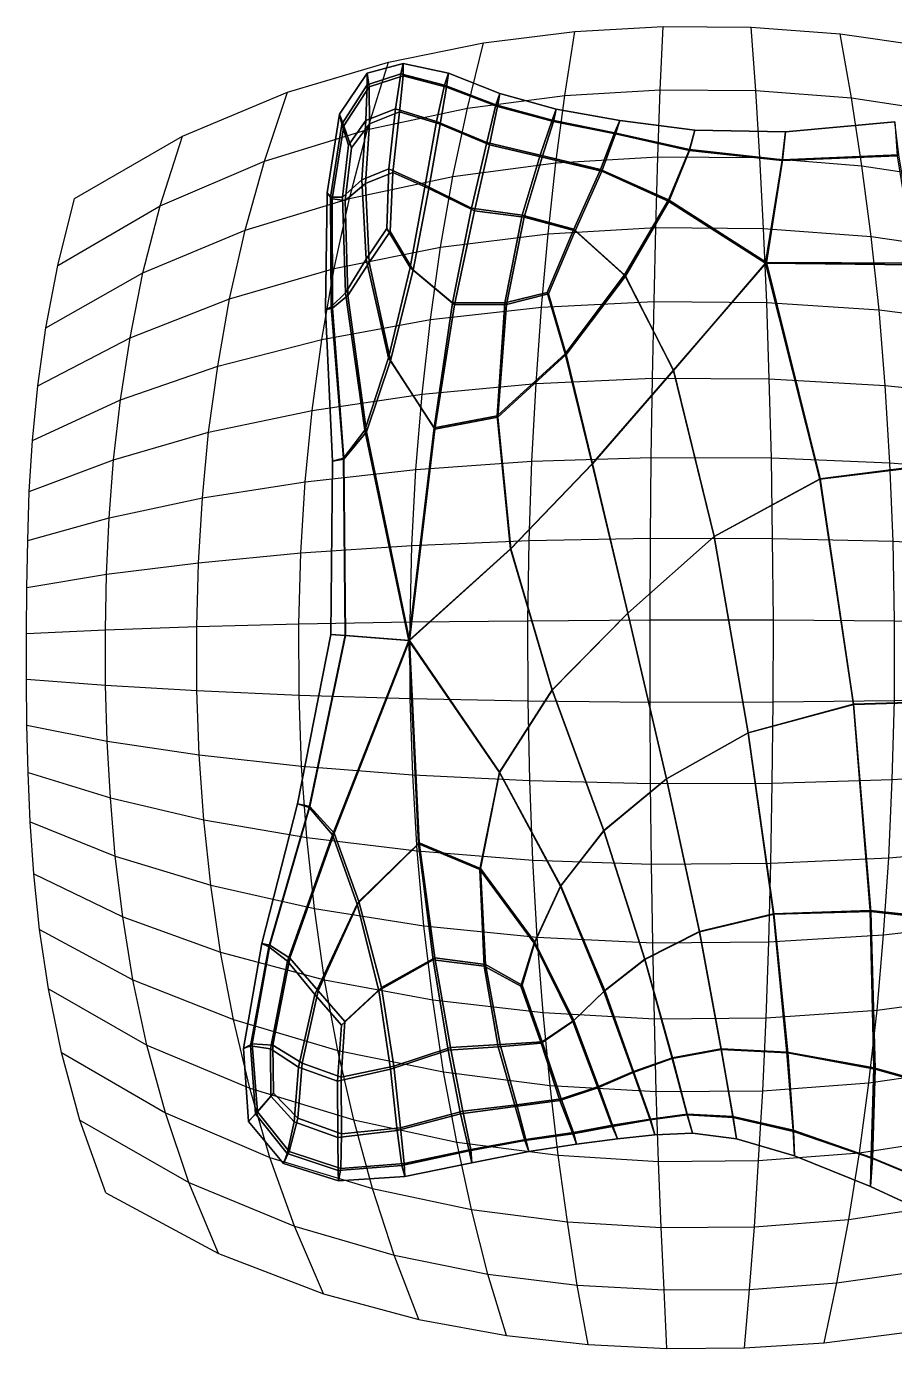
# Model space of a CAD drawing. Extents: x -16.3 to 18.4, y -17 to 15.2.
# Drawn here: x -16.27 to 4.83, y -16.98 to 15.17 of the extents above; entities that cross this region are included whole.
import ezdxf

# ---------------------------------------------------------------- set-up
doc = ezdxf.new("R2010")
doc.units = 0
doc.header["$MEASUREMENT"] = 0
doc.layers.add('Lines', color=7, linetype='CONTINUOUS')
doc.layers.add('Polylines', color=7, linetype='CONTINUOUS')

msp = doc.modelspace()

# ---------------------------------------------------------------- linework, layer by layer
at = {"layer": 'Lines', "color": 4}
for p, q in [((-2.94, 15.05, 12.68), (-0.79, 15.17, 12.78)), ((-0.86, 13.63, 13.85), (-0.79, 15.17, 12.78)), ((-0.79, 15.17, 12.78), (1.35, 15.15, 12.77)), ((1.35, 15.15, 12.77), (3.51, 14.99, 12.63)), ((1.46, 13.61, 13.83), (1.35, 15.15, 12.77)), ((-5.16, 14.77, 12.45), (-2.94, 15.05, 12.68)), ((-3.18, 13.49, 13.71), (-2.94, 15.05, 12.68)), ((3.51, 14.99, 12.63), (5.75, 14.67, 12.36)), ((3.79, 13.43, 13.65), (3.51, 14.99, 12.63)), ((-7.47, 14.3, 12.05), (-5.16, 14.77, 12.45)), ((-5.55, 13.18, 13.4), (-5.16, 14.77, 12.45)), ((-9.92, 13.57, 11.43), (-7.47, 14.3, 12.05)), ((-7.98, 12.66, 12.87), (-7.47, 14.3, 12.05)), ((-12.48, 12.5, 10.53), (-9.92, 13.57, 11.43)), ((-10.48, 11.89, 12.09), (-9.92, 13.57, 11.43)), ((-3.18, 13.49, 13.71), (-0.86, 13.63, 13.85)), ((-0.92, 12, 14.83), (-0.86, 13.63, 13.85)), ((-0.86, 13.63, 13.85), (1.46, 13.61, 13.83)), ((1.46, 13.61, 13.83), (3.79, 13.43, 13.65)), ((1.56, 11.98, 14.8), (1.46, 13.61, 13.83)), ((-5.55, 13.18, 13.4), (-3.18, 13.49, 13.71)), ((-3.4, 11.85, 14.65), (-3.18, 13.49, 13.71)), ((3.79, 13.43, 13.65), (6.18, 13.07, 13.28)), ((4.04, 11.78, 14.56), (3.79, 13.43, 13.65)), ((-7.98, 12.66, 12.87), (-5.55, 13.18, 13.4)), ((-5.9, 11.52, 14.24), (-5.55, 13.18, 13.4)), ((-10.48, 11.89, 12.09), (-7.98, 12.66, 12.87)), ((-8.42, 10.99, 13.58), (-7.98, 12.66, 12.87)), ((-15.1, 10.99, 9.26), (-12.48, 12.5, 10.53)), ((-13.02, 10.81, 10.99), (-12.48, 12.5, 10.53)), ((-3.4, 11.85, 14.65), (-0.92, 12, 14.83)), ((-0.97, 10.28, 15.7), (-0.92, 12, 14.83)), ((-0.92, 12, 14.83), (1.56, 11.98, 14.8)), ((1.56, 11.98, 14.8), (4.04, 11.78, 14.56)), ((1.65, 10.26, 15.66), (1.56, 11.98, 14.8)), ((-13.02, 10.81, 10.99), (-10.48, 11.89, 12.09)), ((-10.95, 10.22, 12.63), (-10.48, 11.89, 12.09)), ((-5.9, 11.52, 14.24), (-3.4, 11.85, 14.65)), ((-3.59, 10.13, 15.47), (-3.4, 11.85, 14.65)), ((4.04, 11.78, 14.56), (6.55, 11.4, 14.09)), ((4.27, 10.06, 15.36), (4.04, 11.78, 14.56)), ((-8.42, 10.99, 13.58), (-5.9, 11.52, 14.24)), ((-6.2, 9.8, 14.97), (-5.9, 11.52, 14.24)), ((-15.51, 9.36, 9.52), (-15.1, 10.99, 9.26)), ((-10.95, 10.22, 12.63), (-8.42, 10.99, 13.58)), ((-8.79, 9.28, 14.17), (-8.42, 10.99, 13.58)), ((-15.51, 9.36, 9.52), (-13.02, 10.81, 10.99)), ((-13.44, 9.18, 11.34), (-13.02, 10.81, 10.99)), ((-13.44, 9.18, 11.34), (-10.95, 10.22, 12.63)), ((-11.33, 8.55, 13.06), (-10.95, 10.22, 12.63)), ((-6.2, 9.8, 14.97), (-3.59, 10.13, 15.47)), ((-3.75, 8.34, 16.17), (-3.59, 10.13, 15.47)), ((-3.59, 10.13, 15.47), (-0.97, 10.28, 15.7)), ((-1.01, 8.48, 16.44), (-0.97, 10.28, 15.7)), ((-0.97, 10.28, 15.7), (1.65, 10.26, 15.66)), ((1.65, 10.26, 15.66), (4.27, 10.06, 15.36)), ((1.73, 8.46, 16.4), (1.65, 10.26, 15.66)), ((4.27, 10.06, 15.36), (6.88, 9.69, 14.79)), ((4.46, 8.28, 16.04), (4.27, 10.06, 15.36)), ((-8.79, 9.28, 14.17), (-6.2, 9.8, 14.97)), ((-6.45, 8.04, 15.57), (-6.2, 9.8, 14.97)), ((-15.8, 7.84, 9.7), (-15.51, 9.36, 9.52)), ((-15.8, 7.84, 9.7), (-13.44, 9.18, 11.34)), ((-13.75, 7.6, 11.61), (-13.44, 9.18, 11.34)), ((-11.33, 8.55, 13.06), (-8.79, 9.28, 14.17)), ((-9.09, 7.56, 14.65), (-8.79, 9.28, 14.17)), ((-13.75, 7.6, 11.61), (-11.33, 8.55, 13.06)), ((-11.62, 6.91, 13.4), (-11.33, 8.55, 13.06)), ((-3.75, 8.34, 16.17), (-1.01, 8.48, 16.44)), ((-1.05, 6.62, 17.05), (-1.01, 8.48, 16.44)), ((-1.01, 8.48, 16.44), (1.73, 8.46, 16.4)), ((1.73, 8.46, 16.4), (4.46, 8.28, 16.04)), ((1.79, 6.6, 17), (1.73, 8.46, 16.4)), ((-9.09, 7.56, 14.65), (-6.45, 8.04, 15.57)), ((-6.65, 6.23, 16.06), (-6.45, 8.04, 15.57)), ((-6.45, 8.04, 15.57), (-3.75, 8.34, 16.17)), ((-3.88, 6.49, 16.73), (-3.75, 8.34, 16.17)), ((4.46, 8.28, 16.04), (7.14, 7.93, 15.37)), ((4.61, 6.44, 16.59), (4.46, 8.28, 16.04)), ((-15.99, 6.43, 9.81), (-15.8, 7.84, 9.7)), ((-15.99, 6.43, 9.81), (-13.75, 7.6, 11.61)), ((-13.98, 6.09, 11.8), (-13.75, 7.6, 11.61)), ((-11.62, 6.91, 13.4), (-9.09, 7.56, 14.65)), ((-9.32, 5.83, 15.03), (-9.09, 7.56, 14.65)), ((-13.98, 6.09, 11.8), (-11.62, 6.91, 13.4)), ((-11.84, 5.3, 13.65), (-11.62, 6.91, 13.4)), ((-16.12, 5.1, 9.89), (-15.99, 6.43, 9.81)), ((-6.65, 6.23, 16.06), (-3.88, 6.49, 16.73)), ((-3.98, 4.6, 17.16), (-3.88, 6.49, 16.73)), ((-3.88, 6.49, 16.73), (-1.05, 6.62, 17.05)), ((-1.08, 4.69, 17.51), (-1.05, 6.62, 17.05)), ((-1.05, 6.62, 17.05), (1.79, 6.6, 17)), ((1.79, 6.6, 17), (4.61, 6.44, 16.59)), ((1.84, 4.68, 17.46), (1.79, 6.6, 17)), ((4.61, 6.44, 16.59), (7.36, 6.14, 15.82)), ((4.72, 4.56, 17.01), (4.61, 6.44, 16.59)), ((-9.32, 5.83, 15.03), (-6.65, 6.23, 16.06)), ((-6.8, 4.4, 16.42), (-6.65, 6.23, 16.06)), ((-16.12, 5.1, 9.89), (-13.98, 6.09, 11.8)), ((-14.15, 4.63, 11.94), (-13.98, 6.09, 11.8)), ((-11.84, 5.3, 13.65), (-9.32, 5.83, 15.03)), ((-9.49, 4.1, 15.3), (-9.32, 5.83, 15.03)), ((-14.15, 4.63, 11.94), (-11.84, 5.3, 13.65)), ((-11.99, 3.71, 13.83), (-11.84, 5.3, 13.65)), ((-16.2, 3.86, 9.94), (-16.12, 5.1, 9.89)), ((-16.2, 3.86, 9.94), (-14.15, 4.63, 11.94)), ((-14.26, 3.22, 12.03), (-14.15, 4.63, 11.94)), ((-6.8, 4.4, 16.42), (-3.98, 4.6, 17.16)), ((-4.05, 2.67, 17.44), (-3.98, 4.6, 17.16)), ((-3.98, 4.6, 17.16), (-1.08, 4.69, 17.51)), ((-1.1, 2.73, 17.81), (-1.08, 4.69, 17.51)), ((-1.08, 4.69, 17.51), (1.84, 4.68, 17.46)), ((1.84, 4.68, 17.46), (4.72, 4.56, 17.01)), ((1.87, 2.72, 17.76), (1.84, 4.68, 17.46)), ((4.72, 4.56, 17.01), (7.52, 4.33, 16.16)), ((4.8, 2.65, 17.28), (4.72, 4.56, 17.01)), ((-9.49, 4.1, 15.3), (-6.8, 4.4, 16.42)), ((-6.9, 2.55, 16.65), (-6.8, 4.4, 16.42)), ((-16.24, 2.67, 9.97), (-16.2, 3.86, 9.94)), ((-11.99, 3.71, 13.83), (-9.49, 4.1, 15.3)), ((-9.6, 2.37, 15.47), (-9.49, 4.1, 15.3)), ((-14.26, 3.22, 12.03), (-11.99, 3.71, 13.83)), ((-12.09, 2.13, 13.94), (-11.99, 3.71, 13.83)), ((-16.24, 2.67, 9.97), (-14.26, 3.22, 12.03)), ((-14.32, 1.85, 12.09), (-14.26, 3.22, 12.03)), ((-16.26, 1.53, 9.98), (-16.24, 2.67, 9.97)), ((-6.9, 2.55, 16.65), (-4.05, 2.67, 17.44)), ((-4.08, 0.72, 17.57), (-4.05, 2.67, 17.44)), ((-4.05, 2.67, 17.44), (-1.1, 2.73, 17.81)), ((-1.11, 0.74, 17.96), (-1.1, 2.73, 17.81)), ((-1.1, 2.73, 17.81), (1.87, 2.72, 17.76)), ((1.87, 2.72, 17.76), (4.8, 2.65, 17.28)), ((1.89, 0.74, 17.9), (1.87, 2.72, 17.76)), ((4.8, 2.65, 17.28), (7.62, 2.51, 16.38)), ((4.83, 0.72, 17.4), (4.8, 2.65, 17.28)), ((-12.09, 2.13, 13.94), (-9.6, 2.37, 15.47)), ((-9.65, 0.64, 15.56), (-9.6, 2.37, 15.47)), ((-9.6, 2.37, 15.47), (-6.9, 2.55, 16.65)), ((-6.94, 0.69, 16.76), (-6.9, 2.55, 16.65)), ((-14.32, 1.85, 12.09), (-12.09, 2.13, 13.94)), ((-12.13, 0.58, 13.99), (-12.09, 2.13, 13.94)), ((-16.26, 1.53, 9.98), (-14.32, 1.85, 12.09)), ((-14.35, 0.5, 12.11), (-14.32, 1.85, 12.09)), ((-16.27, 0.41, 9.99), (-16.26, 1.53, 9.98)), ((-9.65, 0.64, 15.56), (-6.94, 0.69, 16.76)), ((-6.94, 0.69, 16.76), (-4.08, 0.72, 17.57)), ((-6.94, -1.17, 16.75), (-6.94, 0.69, 16.76)), ((-4.08, 0.72, 17.57), (-1.11, 0.74, 17.96)), ((-4.07, -1.23, 17.56), (-4.08, 0.72, 17.57)), ((-1.11, 0.74, 17.96), (1.89, 0.74, 17.9)), ((-1.11, -1.26, 17.94), (-1.11, 0.74, 17.96)), ((1.88, -1.25, 17.88), (1.89, 0.74, 17.9)), ((1.89, 0.74, 17.9), (4.83, 0.72, 17.4)), ((4.83, 0.72, 17.4), (7.67, 0.68, 16.49)), ((4.83, -1.22, 17.39), (4.83, 0.72, 17.4)), ((-16.27, 0.41, 9.99), (-14.35, 0.5, 12.11)), ((-16.27, -0.7, 9.99), (-16.27, 0.41, 9.99)), ((-14.35, 0.5, 12.11), (-12.13, 0.58, 13.99)), ((-14.35, -0.85, 12.11), (-14.35, 0.5, 12.11)), ((-12.13, 0.58, 13.99), (-9.65, 0.64, 15.56)), ((-12.13, -0.98, 13.98), (-12.13, 0.58, 13.99)), ((-9.64, -1.09, 15.54), (-9.65, 0.64, 15.56)), ((-16.27, -0.7, 9.99), (-14.35, -0.85, 12.11)), ((-16.26, -1.82, 9.98), (-16.27, -0.7, 9.99)), ((-14.35, -0.85, 12.11), (-12.13, -0.98, 13.98)), ((-14.31, -2.21, 12.08), (-14.35, -0.85, 12.11)), ((-12.13, -0.98, 13.98), (-9.64, -1.09, 15.54)), ((-12.07, -2.54, 13.91), (-12.13, -0.98, 13.98)), ((-9.64, -1.09, 15.54), (-6.94, -1.17, 16.75)), ((-9.58, -2.82, 15.44), (-9.64, -1.09, 15.54)), ((-6.94, -1.17, 16.75), (-4.07, -1.23, 17.56)), ((-6.88, -3.03, 16.61), (-6.94, -1.17, 16.75)), ((-4.07, -1.23, 17.56), (-1.11, -1.26, 17.94)), ((-4.03, -3.17, 17.38), (-4.07, -1.23, 17.56)), ((-1.11, -1.26, 17.94), (1.88, -1.25, 17.88)), ((-1.1, -3.24, 17.75), (-1.11, -1.26, 17.94)), ((1.86, -3.23, 17.7), (1.88, -1.25, 17.88)), ((1.88, -1.25, 17.88), (4.83, -1.22, 17.39)), ((4.78, -3.14, 17.22), (4.83, -1.22, 17.39)), ((4.83, -1.22, 17.39), (7.66, -1.15, 16.47)), ((-16.26, -1.82, 9.98), (-14.31, -2.21, 12.08)), ((-16.23, -2.97, 9.96), (-16.26, -1.82, 9.98)), ((-14.31, -2.21, 12.08), (-12.07, -2.54, 13.91)), ((-14.23, -3.59, 12.01), (-14.31, -2.21, 12.08)), ((-12.07, -2.54, 13.91), (-9.58, -2.82, 15.44)), ((-11.96, -4.12, 13.79), (-12.07, -2.54, 13.91)), ((-9.58, -2.82, 15.44), (-6.88, -3.03, 16.61)), ((-9.45, -4.55, 15.24), (-9.58, -2.82, 15.44)), ((-16.23, -2.97, 9.96), (-14.23, -3.59, 12.01)), ((-16.18, -4.17, 9.93), (-16.23, -2.97, 9.96)), ((-6.88, -3.03, 16.61), (-4.03, -3.17, 17.38)), ((-6.77, -4.88, 16.34), (-6.88, -3.03, 16.61)), ((-4.03, -3.17, 17.38), (-1.1, -3.24, 17.75)), ((-3.96, -5.1, 17.06), (-4.03, -3.17, 17.38)), ((1.86, -3.23, 17.7), (4.78, -3.14, 17.22)), ((4.7, -5.05, 16.91), (4.78, -3.14, 17.22)), ((4.78, -3.14, 17.22), (7.6, -2.98, 16.34)), ((-1.1, -3.24, 17.75), (1.86, -3.23, 17.7)), ((-1.07, -5.2, 17.4), (-1.1, -3.24, 17.75)), ((1.83, -5.18, 17.35), (1.86, -3.23, 17.7)), ((-14.23, -3.59, 12.01), (-11.96, -4.12, 13.79)), ((-14.11, -5.01, 11.91), (-14.23, -3.59, 12.01)), ((-16.18, -4.17, 9.93), (-14.11, -5.01, 11.91)), ((-16.09, -5.44, 9.87), (-16.18, -4.17, 9.93)), ((-11.96, -4.12, 13.79), (-9.45, -4.55, 15.24)), ((-11.79, -5.71, 13.59), (-11.96, -4.12, 13.79)), ((-9.45, -4.55, 15.24), (-6.77, -4.88, 16.34)), ((-9.27, -6.28, 14.94), (-9.45, -4.55, 15.24)), ((4.7, -5.05, 16.91), (7.48, -4.8, 16.09)), ((-14.11, -5.01, 11.91), (-11.79, -5.71, 13.59)), ((-13.93, -6.48, 11.76), (-14.11, -5.01, 11.91)), ((-6.77, -4.88, 16.34), (-3.96, -5.1, 17.06)), ((-6.61, -6.7, 15.94), (-6.77, -4.88, 16.34)), ((-3.96, -5.1, 17.06), (-1.07, -5.2, 17.4)), ((-3.85, -6.98, 16.6), (-3.96, -5.1, 17.06)), ((1.83, -5.18, 17.35), (4.7, -5.05, 16.91)), ((4.57, -6.92, 16.46), (4.7, -5.05, 16.91)), ((-16.09, -5.44, 9.87), (-13.93, -6.48, 11.76)), ((-15.95, -6.79, 9.79), (-16.09, -5.44, 9.87)), ((-1.07, -5.2, 17.4), (1.83, -5.18, 17.35)), ((-1.04, -7.11, 16.9), (-1.07, -5.2, 17.4)), ((1.78, -7.09, 16.86), (1.83, -5.18, 17.35)), ((-11.79, -5.71, 13.59), (-9.27, -6.28, 14.94)), ((-11.55, -7.34, 13.32), (-11.79, -5.71, 13.59)), ((-9.27, -6.28, 14.94), (-6.61, -6.7, 15.94)), ((-9.02, -8.01, 14.54), (-9.27, -6.28, 14.94)), ((-13.93, -6.48, 11.76), (-11.55, -7.34, 13.32)), ((-13.68, -8.01, 11.55), (-13.93, -6.48, 11.76)), ((-6.61, -6.7, 15.94), (-3.85, -6.98, 16.6)), ((-6.39, -8.5, 15.43), (-6.61, -6.7, 15.94)), ((4.57, -6.92, 16.46), (7.31, -6.61, 15.72)), ((-15.95, -6.79, 9.79), (-13.68, -8.01, 11.55)), ((-15.73, -8.23, 9.66), (-15.95, -6.79, 9.79)), ((-3.85, -6.98, 16.6), (-1.04, -7.11, 16.9)), ((-3.71, -8.81, 16), (-3.85, -6.98, 16.6)), ((1.78, -7.09, 16.86), (4.57, -6.92, 16.46)), ((4.41, -8.75, 15.88), (4.57, -6.92, 16.46)), ((-11.55, -7.34, 13.32), (-9.02, -8.01, 14.54)), ((-11.24, -8.98, 12.95), (-11.55, -7.34, 13.32)), ((-1.04, -7.11, 16.9), (1.78, -7.09, 16.86)), ((-1, -8.96, 16.26), (-1.04, -7.11, 16.9)), ((1.71, -8.94, 16.22), (1.78, -7.09, 16.86)), ((-13.68, -8.01, 11.55), (-11.24, -8.98, 12.95)), ((-13.34, -9.6, 11.26), (-13.68, -8.01, 11.55)), ((-9.02, -8.01, 14.54), (-6.39, -8.5, 15.43)), ((-8.7, -9.73, 14.03), (-9.02, -8.01, 14.54)), ((-15.73, -8.23, 9.66), (-13.34, -9.6, 11.26)), ((-15.42, -9.78, 9.46), (-15.73, -8.23, 9.66)), ((-6.39, -8.5, 15.43), (-3.71, -8.81, 16)), ((-6.13, -10.25, 14.79), (-6.39, -8.5, 15.43)), ((4.41, -8.75, 15.88), (7.08, -8.39, 15.23)), ((-11.24, -8.98, 12.95), (-8.7, -9.73, 14.03)), ((-10.84, -10.65, 12.5), (-11.24, -8.98, 12.95)), ((-3.71, -8.81, 16), (-1, -8.96, 16.26)), ((-3.54, -10.58, 15.26), (-3.71, -8.81, 16)), ((-1, -8.96, 16.26), (1.71, -8.94, 16.22)), ((-0.96, -10.73, 15.48), (-1, -8.96, 16.26)), ((1.63, -10.71, 15.45), (1.71, -8.94, 16.22)), ((1.71, -8.94, 16.22), (4.41, -8.75, 15.88)), ((4.21, -10.52, 15.17), (4.41, -8.75, 15.88)), ((-13.34, -9.6, 11.26), (-10.84, -10.65, 12.5)), ((-12.89, -11.25, 10.88), (-13.34, -9.6, 11.26)), ((-15.42, -9.78, 9.46), (-12.89, -11.25, 10.88)), ((-14.97, -11.43, 9.18), (-15.42, -9.78, 9.46)), ((-8.7, -9.73, 14.03), (-6.13, -10.25, 14.79)), ((-8.31, -11.42, 13.4), (-8.7, -9.73, 14.03)), ((-6.13, -10.25, 14.79), (-3.54, -10.58, 15.26)), ((-5.81, -11.96, 14.03), (-6.13, -10.25, 14.79)), ((4.21, -10.52, 15.17), (6.8, -10.14, 14.62)), ((-3.54, -10.58, 15.26), (-0.96, -10.73, 15.48)), ((-3.34, -12.28, 14.41), (-3.54, -10.58, 15.26)), ((1.63, -10.71, 15.45), (4.21, -10.52, 15.17)), ((3.98, -12.22, 14.33), (4.21, -10.52, 15.17)), ((-10.84, -10.65, 12.5), (-8.31, -11.42, 13.4)), ((-10.35, -12.33, 11.93), (-10.84, -10.65, 12.5)), ((-0.96, -10.73, 15.48), (1.63, -10.71, 15.45)), ((-0.9, -12.43, 14.59), (-0.96, -10.73, 15.48)), ((1.53, -12.41, 14.56), (1.63, -10.71, 15.45)), ((-12.89, -11.25, 10.88), (-10.35, -12.33, 11.93)), ((-12.32, -12.94, 10.4), (-12.89, -11.25, 10.88)), ((-14.97, -11.43, 9.18), (-12.32, -12.94, 10.4)), ((-14.34, -13.19, 8.8), (-14.97, -11.43, 9.18)), ((-8.31, -11.42, 13.4), (-5.81, -11.96, 14.03)), ((-7.86, -13.09, 12.67), (-8.31, -11.42, 13.4)), ((3.98, -12.22, 14.33), (6.46, -11.84, 13.89)), ((-5.81, -11.96, 14.03), (-3.34, -12.28, 14.41)), ((-5.45, -13.6, 13.16), (-5.81, -11.96, 14.03)), ((-10.35, -12.33, 11.93), (-7.86, -13.09, 12.67)), ((-9.75, -14, 11.24), (-10.35, -12.33, 11.93)), ((-3.34, -12.28, 14.41), (-0.9, -12.43, 14.59)), ((-3.12, -13.9, 13.45), (-3.34, -12.28, 14.41)), ((-0.9, -12.43, 14.59), (1.53, -12.41, 14.56)), ((-0.84, -14.04, 13.58), (-0.9, -12.43, 14.59)), ((1.43, -14.02, 13.57), (1.53, -12.41, 14.56)), ((1.53, -12.41, 14.56), (3.98, -12.22, 14.33)), ((3.72, -13.84, 13.39), (3.98, -12.22, 14.33)), ((-12.32, -12.94, 10.4), (-9.75, -14, 11.24)), ((-11.6, -14.67, 9.79), (-12.32, -12.94, 10.4)), ((-7.86, -13.09, 12.67), (-5.45, -13.6, 13.16)), ((-7.33, -14.71, 11.82), (-7.86, -13.09, 12.67)), ((-14.34, -13.19, 8.8), (-11.6, -14.67, 9.79)), ((3.72, -13.84, 13.39), (6.07, -13.49, 13.05)), ((-5.45, -13.6, 13.16), (-3.12, -13.9, 13.45)), ((-5.05, -15.17, 12.18), (-5.45, -13.6, 13.16)), ((-9.75, -14, 11.24), (-7.33, -14.71, 11.82)), ((-9.05, -15.65, 10.44), (-9.75, -14, 11.24)), ((-3.12, -13.9, 13.45), (-0.84, -14.04, 13.58)), ((-2.88, -15.44, 12.4), (-3.12, -13.9, 13.45)), ((-0.84, -14.04, 13.58), (1.43, -14.02, 13.57)), ((-0.77, -15.55, 12.49), (-0.84, -14.04, 13.58)), ((1.31, -15.54, 12.48), (1.43, -14.02, 13.57)), ((1.43, -14.02, 13.57), (3.72, -13.84, 13.39)), ((3.43, -15.38, 12.36), (3.72, -13.84, 13.39)), ((-11.6, -14.67, 9.79), (-9.05, -15.65, 10.44)), ((-7.33, -14.71, 11.82), (-5.05, -15.17, 12.18)), ((-6.73, -16.27, 10.86), (-7.33, -14.71, 11.82)), ((3.43, -15.38, 12.36), (5.63, -15.07, 12.11)), ((-5.05, -15.17, 12.18), (-2.88, -15.44, 12.4)), ((-4.6, -16.66, 11.11), (-5.05, -15.17, 12.18)), ((1.31, -15.54, 12.48), (3.43, -15.38, 12.36)), ((3.12, -16.84, 11.23), (3.43, -15.38, 12.36)), ((-9.05, -15.65, 10.44), (-6.73, -16.27, 10.86)), ((-2.88, -15.44, 12.4), (-0.77, -15.55, 12.49)), ((-2.61, -16.88, 11.26), (-2.88, -15.44, 12.4)), ((-0.77, -15.55, 12.49), (1.31, -15.54, 12.48)), ((-0.7, -16.98, 11.32), (-0.77, -15.55, 12.49)), ((1.19, -16.96, 11.31), (1.31, -15.54, 12.48)), ((-6.73, -16.27, 10.86), (-4.6, -16.66, 11.11)), ((-4.6, -16.66, 11.11), (-2.61, -16.88, 11.26)), ((3.12, -16.84, 11.23), (5.14, -16.58, 11.06)), ((-2.61, -16.88, 11.26), (-0.7, -16.98, 11.32)), ((-0.7, -16.98, 11.32), (1.19, -16.96, 11.31)), ((1.19, -16.96, 11.31), (3.12, -16.84, 11.23))]:
    msp.add_line(p, q, dxfattribs=at)
at = {"layer": 'Polylines'}
for points in [[(-7.94, 13.7), (-7.99, 14.03), (-7.11, 14.27), (-7.11, 13.97)], [(-7.99, 13.75), (-7.17, 14.02), (-7.11, 14.27), (-7.99, 14.03)], [(-6.11, 13.74), (-6.01, 14.03), (-7.11, 14.27), (-7.17, 14.02)], [(-6.06, 13.69), (-7.11, 13.97), (-7.11, 14.27), (-6.01, 14.03)], [(-8.55, 12.75), (-8.66, 13.04), (-7.99, 14.03), (-7.94, 13.7)], [(-8.6, 12.79), (-7.99, 13.75), (-7.99, 14.03), (-8.66, 13.04)], [(-8.02, 12.88), (-7.3, 13.17), (-7.17, 14.02), (-7.99, 13.75)], [(-7.93, 12.8), (-7.94, 13.7), (-7.11, 13.97), (-7.2, 13.09)], [(-6.3, 12.86), (-6.11, 13.74), (-7.17, 14.02), (-7.3, 13.17)], [(-6.21, 12.79), (-7.2, 13.09), (-7.11, 13.97), (-6.06, 13.69)], [(-4.86, 13.26), (-4.76, 13.54), (-6.01, 14.03), (-6.11, 13.74)], [(-4.82, 13.22), (-6.06, 13.69), (-6.01, 14.03), (-4.76, 13.54)], [(-8.44, 12.28), (-8.02, 12.88), (-7.99, 13.75), (-8.6, 12.79)], [(-8.37, 12.22), (-8.55, 12.75), (-7.94, 13.7), (-7.93, 12.8)], [(-5.08, 12.35), (-4.86, 13.26), (-6.11, 13.74), (-6.3, 12.86)], [(-5.01, 12.29), (-6.21, 12.79), (-6.06, 13.69), (-4.82, 13.22)], [(-4.86, 13.26), (-3.49, 12.89), (-3.39, 13.16), (-4.76, 13.54)], [(-4.82, 13.22), (-4.76, 13.54), (-3.39, 13.16), (-3.46, 12.86)], [(-5.08, 12.35), (-3.78, 12.04), (-3.49, 12.89), (-4.86, 13.26)], [(-5.01, 12.29), (-4.82, 13.22), (-3.46, 12.86), (-3.73, 11.99)], [(-8.55, 12.75), (-8.84, 10.98), (-8.96, 11.12), (-8.66, 13.04)], [(-8.6, 12.79), (-8.66, 13.04), (-8.96, 11.12), (-8.88, 11.02)], [(-8.44, 12.28), (-8.59, 11.02), (-8.12, 11.44), (-8.02, 12.88)], [(-8.02, 12.88), (-8.12, 11.44), (-7.46, 11.71), (-7.3, 13.17)], [(-7.93, 12.8), (-7.2, 13.09), (-7.36, 11.62), (-8.03, 11.35)], [(-6.3, 12.86), (-7.3, 13.17), (-7.46, 11.71), (-6.58, 11.31)], [(-6.21, 12.79), (-6.49, 11.23), (-7.36, 11.62), (-7.2, 13.09)], [(-5.08, 12.35), (-6.3, 12.86), (-6.58, 11.31), (-5.45, 10.75)], [(-3.78, 12.04), (-2.31, 11.69), (-1.97, 12.58), (-3.49, 12.89)], [(-3.73, 11.99), (-3.46, 12.86), (-1.95, 12.56), (-2.28, 11.65)], [(-3.49, 12.89), (-1.97, 12.58), (-1.84, 12.88), (-3.39, 13.16)], [(-3.46, 12.86), (-3.39, 13.16), (-1.84, 12.88), (-1.95, 12.56)], [(-0.15, 12.18), (-0.02, 12.65), (-1.84, 12.88), (-1.97, 12.58)], [(-0.15, 12.15), (-1.95, 12.56), (-1.84, 12.88), (-0.02, 12.65)], [(-8.44, 12.28), (-8.6, 12.79), (-8.88, 11.02), (-8.59, 11.02)], [(-8.37, 12.22), (-8.52, 10.94), (-8.84, 10.98), (-8.55, 12.75)], [(-8.37, 12.22), (-7.93, 12.8), (-8.03, 11.35), (-8.52, 10.94)], [(-5.01, 12.29), (-5.38, 10.69), (-6.49, 11.23), (-6.21, 12.79)], [(-0.66, 10.95), (-0.15, 12.18), (-1.97, 12.58), (-2.31, 11.69)], [(-0.65, 10.91), (-2.28, 11.65), (-1.95, 12.56), (-0.15, 12.15)], [(2.1, 11.91), (-0.15, 12.15), (-0.02, 12.65), (2.18, 12.61)], [(2.11, 11.93), (2.18, 12.61), (-0.02, 12.65), (-0.15, 12.18)], [(2.1, 11.91), (2.18, 12.61), (4.84, 12.85), (4.9, 12.02)], [(2.11, 11.93), (4.94, 12.05), (4.84, 12.85), (2.18, 12.61)], [(-5.08, 12.35), (-5.45, 10.75), (-4.22, 10.58), (-3.78, 12.04)], [(-5.01, 12.29), (-3.73, 11.99), (-4.17, 10.53), (-5.38, 10.69)], [(-3.78, 12.04), (-4.22, 10.58), (-2.96, 10.24), (-2.31, 11.69)], [(-3.73, 11.99), (-2.28, 11.65), (-2.93, 10.2), (-4.17, 10.53)], [(1.72, 9.43), (2.11, 11.93), (-0.15, 12.18), (-0.66, 10.95)], [(1.7, 9.41), (-0.65, 10.91), (-0.15, 12.15), (2.1, 11.91)], [(1.7, 9.41), (2.1, 11.91), (4.9, 12.02), (5.33, 9.37)], [(1.72, 9.43), (5.37, 9.41), (4.94, 12.05), (2.11, 11.93)], [(-8.12, 11.44), (-8.01, 9.51), (-7.51, 10.26), (-7.46, 11.71)], [(-8.03, 11.35), (-7.36, 11.62), (-7.43, 10.18), (-7.94, 9.43)], [(-6.58, 11.31), (-7.46, 11.71), (-7.51, 10.26), (-6.94, 9.31)], [(-6.49, 11.23), (-6.87, 9.24), (-7.43, 10.18), (-7.36, 11.62)], [(-0.66, 10.95), (-2.31, 11.69), (-2.96, 10.24), (-1.73, 9.13)], [(-0.65, 10.91), (-1.71, 9.1), (-2.93, 10.2), (-2.28, 11.65)], [(-8.59, 11.02), (-8.51, 8.69), (-8.01, 9.51), (-8.12, 11.44)], [(-8.52, 10.94), (-8.03, 11.35), (-7.94, 9.43), (-8.46, 8.63)], [(-5.45, 10.75), (-6.58, 11.31), (-6.94, 9.31), (-5.91, 8.45)], [(-8.84, 10.98), (-8.83, 8.32), (-9, 8.28), (-8.96, 11.12)], [(-8.88, 11.02), (-8.96, 11.12), (-9, 8.28), (-8.86, 8.35)], [(-8.59, 11.02), (-8.88, 11.02), (-8.86, 8.35), (-8.51, 8.69)], [(-8.52, 10.94), (-8.46, 8.63), (-8.83, 8.32), (-8.84, 10.98)], [(-5.38, 10.69), (-5.86, 8.4), (-6.87, 9.24), (-6.49, 11.23)], [(1.72, 9.43), (-0.66, 10.95), (-1.73, 9.13), (-0.54, 6.81)], [(-5.45, 10.75), (-5.91, 8.45), (-4.64, 8.45), (-4.22, 10.58)], [(-5.38, 10.69), (-4.17, 10.53), (-4.6, 8.41), (-5.86, 8.4)], [(1.7, 9.41), (-0.54, 6.8), (-1.71, 9.1), (-0.65, 10.91)], [(-4.22, 10.58), (-4.64, 8.45), (-3.61, 8.7), (-2.96, 10.24)], [(-4.17, 10.53), (-2.93, 10.2), (-3.58, 8.67), (-4.6, 8.41)], [(-7.47, 7.11), (-6.94, 9.31), (-7.51, 10.26), (-8.01, 9.51)], [(-7.42, 7.05), (-7.94, 9.43), (-7.43, 10.18), (-6.87, 9.24)], [(-1.73, 9.13), (-2.96, 10.24), (-3.61, 8.7), (-3.17, 7.21)], [(-1.71, 9.1), (-3.15, 7.19), (-3.58, 8.67), (-2.93, 10.2)], [(-8.04, 5.35), (-7.47, 7.11), (-8.01, 9.51), (-8.51, 8.69)], [(-8, 5.31), (-8.46, 8.63), (-7.94, 9.43), (-7.42, 7.05)], [(1.72, 9.43), (-0.54, 6.81), (0.45, 2.77), (3.03, 4.17)], [(1.7, 9.41), (3.02, 4.16), (0.45, 2.77), (-0.54, 6.8)], [(1.7, 9.41), (5.33, 9.37), (6.25, 4.56), (3.02, 4.16)], [(1.72, 9.43), (3.03, 4.17), (6.28, 4.58), (5.37, 9.41)], [(-6.36, 5.41), (-5.91, 8.45), (-6.94, 9.31), (-7.47, 7.11)], [(-6.34, 5.38), (-7.42, 7.05), (-6.87, 9.24), (-5.86, 8.4)], [(-0.54, 6.81), (-1.73, 9.13), (-3.17, 7.21), (-2.52, 4.53)], [(-0.54, 6.8), (-2.51, 4.53), (-3.15, 7.19), (-1.71, 9.1)], [(-8.04, 5.35), (-8.51, 8.69), (-8.86, 8.35), (-8.56, 4.67)], [(-4.83, 5.7), (-3.17, 7.21), (-3.61, 8.7), (-4.64, 8.45)], [(-8, 5.31), (-8.55, 4.65), (-8.83, 8.32), (-8.46, 8.63)], [(-6.36, 5.41), (-4.83, 5.7), (-4.64, 8.45), (-5.91, 8.45)], [(-6.34, 5.38), (-5.86, 8.4), (-4.6, 8.41), (-4.81, 5.67)], [(-4.81, 5.67), (-4.6, 8.41), (-3.58, 8.67), (-3.15, 7.19)], [(-8.56, 4.67), (-8.86, 8.35), (-9, 8.28), (-8.83, 4.6)], [(-8.55, 4.65), (-8.83, 4.6), (-9, 8.28), (-8.83, 8.32)], [(-6.97, 0.24), (-6.36, 5.41), (-7.47, 7.11), (-8.04, 5.35)], [(-4.5, 2.47), (-2.52, 4.53), (-3.17, 7.21), (-4.83, 5.7)], [(-4.49, 2.47), (-4.81, 5.67), (-3.15, 7.19), (-2.51, 4.53)], [(-6.96, 0.24), (-8, 5.31), (-7.42, 7.05), (-6.34, 5.38)], [(-0.54, 6.81), (-2.52, 4.53), (-1.65, 0.9), (0.45, 2.77)], [(-0.54, 6.8), (0.45, 2.77), (-1.65, 0.9), (-2.51, 4.53)], [(-6.97, 0.24), (-4.5, 2.47), (-4.83, 5.7), (-6.36, 5.41)], [(-6.96, 0.24), (-6.34, 5.38), (-4.81, 5.67), (-4.49, 2.47)], [(-6.97, 0.24), (-8.04, 5.35), (-8.56, 4.67), (-8.52, 0.36)], [(-6.96, 0.24), (-8.51, 0.36), (-8.55, 4.65), (-8, 5.31)], [(-8.52, 0.36), (-8.56, 4.67), (-8.83, 4.6), (-8.87, 0.38)], [(-8.51, 0.36), (-8.87, 0.38), (-8.83, 4.6), (-8.55, 4.65)], [(-4.5, 2.47), (-3.49, -0.97), (-1.65, 0.9), (-2.52, 4.53)], [(-4.49, 2.47), (-2.51, 4.53), (-1.65, 0.9), (-3.49, -0.96)], [(3.02, 4.16), (6.25, 4.56), (7.03, -1.21), (3.84, -1.31)], [(3.03, 4.17), (3.84, -1.32), (7.05, -1.22), (6.28, 4.58)], [(3.03, 4.17), (0.45, 2.77), (1.28, -2.01), (3.84, -1.32)], [(3.02, 4.16), (3.84, -1.31), (1.28, -2.01), (0.45, 2.77)], [(0.45, 2.77), (-1.65, 0.9), (-0.71, -3.13), (1.28, -2.01)], [(0.45, 2.77), (1.28, -2.01), (-0.71, -3.13), (-1.65, 0.9)], [(-6.97, 0.24), (-4.77, -2.97), (-3.49, -0.97), (-4.5, 2.47)], [(-6.96, 0.24), (-4.49, 2.47), (-3.49, -0.96), (-4.77, -2.96)], [(-3.49, -0.97), (-2.23, -4.39), (-0.71, -3.13), (-1.65, 0.9)], [(-3.49, -0.96), (-1.65, 0.9), (-0.71, -3.13), (-2.23, -4.38)], [(-8.51, 0.36), (-9.38, -3.8), (-9.68, -3.73), (-8.87, 0.38)], [(-8.52, 0.36), (-8.87, 0.38), (-9.68, -3.73), (-9.4, -3.82)], [(-6.97, 0.24), (-8.52, 0.36), (-9.4, -3.82), (-8.83, -4.49)], [(-6.96, 0.24), (-8.79, -4.45), (-9.38, -3.8), (-8.51, 0.36)], [(-6.97, 0.24), (-8.83, -4.49), (-8.23, -6.17), (-6.74, -4.71)], [(-6.96, 0.24), (-6.72, -4.68), (-8.19, -6.11), (-8.79, -4.45)], [(-6.97, 0.24), (-6.74, -4.71), (-5.25, -5.33), (-4.77, -2.97)], [(-6.96, 0.24), (-4.77, -2.96), (-5.23, -5.31), (-6.72, -4.68)], [(-4.77, -2.96), (-3.49, -0.96), (-2.23, -4.38), (-3.28, -5.73)], [(-4.77, -2.97), (-3.29, -5.74), (-2.23, -4.39), (-3.49, -0.97)], [(4.24, -6.33), (3.84, -1.31), (7.03, -1.21), (7.2, -6.64)], [(4.26, -6.35), (7.24, -6.69), (7.05, -1.22), (3.84, -1.32)], [(4.24, -6.33), (1.89, -6.41), (1.28, -2.01), (3.84, -1.31)], [(4.26, -6.35), (3.84, -1.32), (1.28, -2.01), (1.9, -6.42)], [(1.9, -6.42), (1.28, -2.01), (-0.71, -3.13), (0.09, -6.85)], [(1.89, -6.41), (0.09, -6.84), (-0.71, -3.13), (1.28, -2.01)], [(-4.77, -2.97), (-5.25, -5.33), (-3.93, -7.12), (-3.29, -5.74)], [(-4.77, -2.96), (-3.28, -5.73), (-3.91, -7.1), (-5.23, -5.31)], [(-1.24, -7.52), (0.09, -6.85), (-0.71, -3.13), (-2.23, -4.39)], [(-1.24, -7.51), (-2.23, -4.38), (-0.71, -3.13), (0.09, -6.84)], [(-9.38, -3.8), (-10.35, -7.17), (-10.55, -7.13), (-9.68, -3.73)], [(-9.4, -3.82), (-9.68, -3.73), (-10.55, -7.13), (-10.38, -7.21)], [(-8.83, -4.49), (-9.4, -3.82), (-10.38, -7.21), (-9.92, -7.56)], [(-8.79, -4.45), (-9.87, -7.49), (-10.35, -7.17), (-9.38, -3.8)], [(-8.83, -4.49), (-9.92, -7.56), (-9.26, -8.37), (-8.23, -6.17)], [(-8.79, -4.45), (-8.19, -6.11), (-9.18, -8.28), (-9.87, -7.49)], [(-2.23, -8.3), (-1.24, -7.52), (-2.23, -4.39), (-3.29, -5.74)], [(-2.21, -8.27), (-3.28, -5.73), (-2.23, -4.38), (-1.24, -7.51)], [(-6.74, -4.71), (-8.23, -6.17), (-7.7, -8.27), (-6.38, -7.53)], [(-6.72, -4.68), (-6.34, -7.48), (-7.64, -8.2), (-8.19, -6.11)], [(-6.74, -4.71), (-6.38, -7.53), (-5.14, -7.68), (-5.25, -5.33)], [(-6.72, -4.68), (-5.23, -5.31), (-5.11, -7.64), (-6.34, -7.48)], [(-5.25, -5.33), (-5.14, -7.68), (-4.25, -8.17), (-3.93, -7.12)], [(-5.23, -5.31), (-3.91, -7.1), (-4.22, -8.14), (-5.11, -7.64)], [(-2.23, -8.3), (-3.29, -5.74), (-3.93, -7.12), (-2.99, -9.03)], [(-2.21, -8.27), (-2.96, -9), (-3.91, -7.1), (-3.28, -5.73)], [(-8.23, -6.17), (-9.26, -8.37), (-8.61, -9.12), (-7.7, -8.27)], [(-8.19, -6.11), (-7.64, -8.2), (-8.53, -9.03), (-9.18, -8.28)], [(2.22, -9.77), (0.62, -9.69), (0.09, -6.84), (1.89, -6.41)], [(2.24, -9.79), (1.9, -6.42), (0.09, -6.85), (0.62, -9.71)], [(4.33, -10.15), (2.22, -9.77), (1.89, -6.41), (4.24, -6.33)], [(4.36, -10.19), (4.26, -6.35), (1.9, -6.42), (2.24, -9.79)], [(4.33, -10.15), (4.24, -6.33), (7.2, -6.64), (6.96, -10.88)], [(4.36, -10.19), (7.03, -10.94), (7.24, -6.69), (4.26, -6.35)], [(-0.56, -9.91), (-1.24, -7.51), (0.09, -6.84), (0.62, -9.69)], [(-0.57, -9.93), (0.62, -9.71), (0.09, -6.85), (-1.24, -7.52)], [(-10.78, -9.57), (-10.99, -9.68), (-10.55, -7.13), (-10.35, -7.17)], [(-10.82, -9.62), (-10.38, -7.21), (-10.55, -7.13), (-10.99, -9.68)], [(-10.34, -9.69), (-9.92, -7.56), (-10.38, -7.21), (-10.82, -9.62)], [(-10.28, -9.6), (-10.78, -9.57), (-10.35, -7.17), (-9.87, -7.49)], [(-2.99, -9.03), (-3.93, -7.12), (-4.25, -8.17), (-3.76, -9.55)], [(-2.96, -9), (-3.73, -9.52), (-4.22, -8.14), (-3.91, -7.1)], [(-10.34, -9.69), (-9.66, -10.14), (-9.26, -8.37), (-9.92, -7.56)], [(-10.28, -9.6), (-9.87, -7.49), (-9.18, -8.28), (-9.57, -10.04)], [(-6.02, -9.72), (-6.38, -7.53), (-7.7, -8.27), (-7.42, -10.19)], [(-5.96, -9.66), (-7.34, -10.11), (-7.64, -8.2), (-6.34, -7.48)], [(-6.02, -9.72), (-4.8, -9.64), (-5.14, -7.68), (-6.38, -7.53)], [(-5.96, -9.66), (-6.34, -7.48), (-5.11, -7.64), (-4.75, -9.59)], [(-4.8, -9.64), (-3.76, -9.55), (-4.25, -8.17), (-5.14, -7.68)], [(-4.75, -9.59), (-5.11, -7.64), (-4.22, -8.14), (-3.73, -9.52)], [(-1.52, -10.27), (-0.57, -9.93), (-1.24, -7.52), (-2.23, -8.3)], [(-1.51, -10.24), (-2.21, -8.27), (-1.24, -7.51), (-0.56, -9.91)], [(-9.57, -10.04), (-9.18, -8.28), (-8.53, -9.03), (-8.62, -10.38)], [(-7.42, -10.19), (-7.7, -8.27), (-8.61, -9.12), (-8.71, -10.48)], [(-7.34, -10.11), (-8.62, -10.38), (-8.53, -9.03), (-7.64, -8.2)], [(-1.52, -10.27), (-2.23, -8.3), (-2.99, -9.03), (-2.38, -10.64)], [(-1.51, -10.24), (-2.36, -10.61), (-2.96, -9), (-2.21, -8.27)], [(-9.66, -10.14), (-8.71, -10.48), (-8.61, -9.12), (-9.26, -8.37)], [(-2.36, -10.61), (-3.27, -10.91), (-3.73, -9.52), (-2.96, -9)], [(-2.38, -10.64), (-2.99, -9.03), (-3.76, -9.55), (-3.3, -10.95)], [(-10.65, -11.22), (-10.87, -11.46), (-10.99, -9.68), (-10.78, -9.57)], [(-10.7, -11.27), (-10.82, -9.62), (-10.99, -9.68), (-10.87, -11.46)], [(-10.33, -10.84), (-10.34, -9.69), (-10.82, -9.62), (-10.7, -11.27)], [(-10.26, -10.77), (-10.65, -11.22), (-10.78, -9.57), (-10.28, -9.6)], [(-10.26, -10.77), (-10.28, -9.6), (-9.57, -10.04), (-9.67, -11.38)], [(-5.72, -11.27), (-4.39, -11.09), (-4.8, -9.64), (-6.02, -9.72)], [(-5.66, -11.21), (-5.96, -9.66), (-4.75, -9.59), (-4.35, -11.05)], [(-4.39, -11.09), (-3.3, -10.95), (-3.76, -9.55), (-4.8, -9.64)], [(-4.35, -11.05), (-4.75, -9.59), (-3.73, -9.52), (-3.27, -10.91)], [(-10.33, -10.84), (-9.76, -11.47), (-9.66, -10.14), (-10.34, -9.69)], [(-5.72, -11.27), (-6.02, -9.72), (-7.42, -10.19), (-7.26, -11.68)], [(-5.66, -11.21), (-7.18, -11.61), (-7.34, -10.11), (-5.96, -9.66)], [(-1.52, -10.27), (-1.11, -11.42), (-0.21, -11.3), (-0.57, -9.93)], [(-1.51, -10.24), (-0.56, -9.91), (-0.21, -11.28), (-1.1, -11.4)], [(-0.57, -9.93), (-0.21, -11.3), (0.91, -11.36), (0.62, -9.71)], [(-0.56, -9.91), (0.62, -9.69), (0.9, -11.34), (-0.21, -11.28)], [(2.22, -9.77), (2.37, -11.67), (0.9, -11.34), (0.62, -9.69)], [(2.24, -9.79), (0.62, -9.71), (0.91, -11.36), (2.38, -11.7)], [(4.33, -10.15), (4.27, -12.33), (2.37, -11.67), (2.22, -9.77)], [(4.36, -10.19), (2.24, -9.79), (2.38, -11.7), (4.3, -12.36)], [(-9.76, -11.47), (-8.7, -11.85), (-8.71, -10.48), (-9.66, -10.14)], [(-9.67, -11.38), (-9.57, -10.04), (-8.62, -10.38), (-8.61, -11.76)], [(-7.26, -11.68), (-7.42, -10.19), (-8.71, -10.48), (-8.7, -11.85)], [(-7.18, -11.61), (-8.61, -11.76), (-8.62, -10.38), (-7.34, -10.11)], [(-1.52, -10.27), (-2.38, -10.64), (-2.03, -11.58), (-1.11, -11.42)], [(-1.51, -10.24), (-1.1, -11.4), (-2.02, -11.55), (-2.36, -10.61)], [(4.33, -10.15), (6.96, -10.88), (6.66, -13.32), (4.27, -12.33)], [(4.36, -10.19), (4.3, -12.36), (6.71, -13.36), (7.03, -10.94)], [(-10.33, -10.84), (-10.7, -11.27), (-9.93, -12.24), (-9.76, -11.47)], [(-10.26, -10.77), (-9.67, -11.38), (-9.88, -12.19), (-10.65, -11.22)], [(-4.35, -11.05), (-3.27, -10.91), (-2.97, -11.73), (-4.13, -11.9)], [(-2.38, -10.64), (-3.3, -10.95), (-2.99, -11.76), (-2.03, -11.58)], [(-2.36, -10.61), (-2.02, -11.55), (-2.97, -11.73), (-3.27, -10.91)], [(-10.65, -11.22), (-9.88, -12.19), (-10.02, -12.48), (-10.87, -11.46)], [(-5.66, -11.21), (-5.47, -12.14), (-7.09, -12.48), (-7.18, -11.61)], [(-5.72, -11.27), (-5.51, -12.17), (-4.15, -11.92), (-4.39, -11.09)], [(-5.66, -11.21), (-4.35, -11.05), (-4.13, -11.9), (-5.47, -12.14)], [(-4.39, -11.09), (-4.15, -11.92), (-2.99, -11.76), (-3.3, -10.95)], [(-10.7, -11.27), (-10.87, -11.46), (-10.02, -12.48), (-9.93, -12.24)], [(-9.76, -11.47), (-9.93, -12.24), (-8.69, -12.65), (-8.7, -11.85)], [(-9.67, -11.38), (-8.61, -11.76), (-8.63, -12.6), (-9.88, -12.19)], [(-5.72, -11.27), (-7.26, -11.68), (-7.14, -12.53), (-5.51, -12.17)], [(-2.02, -11.55), (-1.9, -11.88), (-2.9, -12.01), (-2.97, -11.73)], [(-1.11, -11.42), (-2.03, -11.58), (-1.9, -11.88), (-0.99, -11.78)], [(-1.1, -11.4), (-0.99, -11.78), (-1.9, -11.88), (-2.02, -11.55)], [(-1.11, -11.42), (-0.99, -11.78), (-0.08, -11.74), (-0.21, -11.3)], [(-1.1, -11.4), (-0.21, -11.28), (-0.08, -11.74), (-0.99, -11.78)], [(-0.21, -11.28), (0.9, -11.34), (0.99, -11.88), (-0.08, -11.74)], [(-0.21, -11.3), (-0.08, -11.74), (0.99, -11.88), (0.91, -11.36)], [(2.37, -11.67), (2.4, -12.29), (0.99, -11.88), (0.9, -11.34)], [(2.38, -11.7), (0.91, -11.36), (0.99, -11.88), (2.4, -12.29)], [(-7.26, -11.68), (-8.7, -11.85), (-8.69, -12.65), (-7.14, -12.53)], [(-7.18, -11.61), (-7.09, -12.48), (-8.63, -12.6), (-8.61, -11.76)], [(-4.15, -11.92), (-4.06, -12.19), (-2.9, -12.01), (-2.99, -11.76)], [(-4.13, -11.9), (-2.97, -11.73), (-2.9, -12.01), (-4.06, -12.19)], [(-2.03, -11.58), (-2.99, -11.76), (-2.9, -12.01), (-1.9, -11.88)], [(4.27, -12.33), (4.25, -13.04), (2.4, -12.29), (2.37, -11.67)], [(4.3, -12.36), (2.38, -11.7), (2.4, -12.29), (4.25, -13.04)], [(-9.88, -12.19), (-8.63, -12.6), (-8.68, -12.9), (-10.02, -12.48)], [(-5.51, -12.17), (-7.14, -12.53), (-7.07, -12.8), (-5.44, -12.46)], [(-5.47, -12.14), (-5.44, -12.46), (-7.07, -12.8), (-7.09, -12.48)], [(-5.51, -12.17), (-5.44, -12.46), (-4.06, -12.19), (-4.15, -11.92)], [(-5.47, -12.14), (-4.13, -11.9), (-4.06, -12.19), (-5.44, -12.46)], [(-9.93, -12.24), (-10.02, -12.48), (-8.68, -12.9), (-8.69, -12.65)], [(-7.14, -12.53), (-8.69, -12.65), (-8.68, -12.9), (-7.07, -12.8)], [(-7.09, -12.48), (-7.07, -12.8), (-8.68, -12.9), (-8.63, -12.6)], [(4.27, -12.33), (6.66, -13.32), (6.56, -14.11), (4.25, -13.04)], [(4.3, -12.36), (4.25, -13.04), (6.56, -14.11), (6.71, -13.36)]]:
    msp.add_lwpolyline(points, close=True, dxfattribs=at)

doc.saveas('drawing.dxf')
